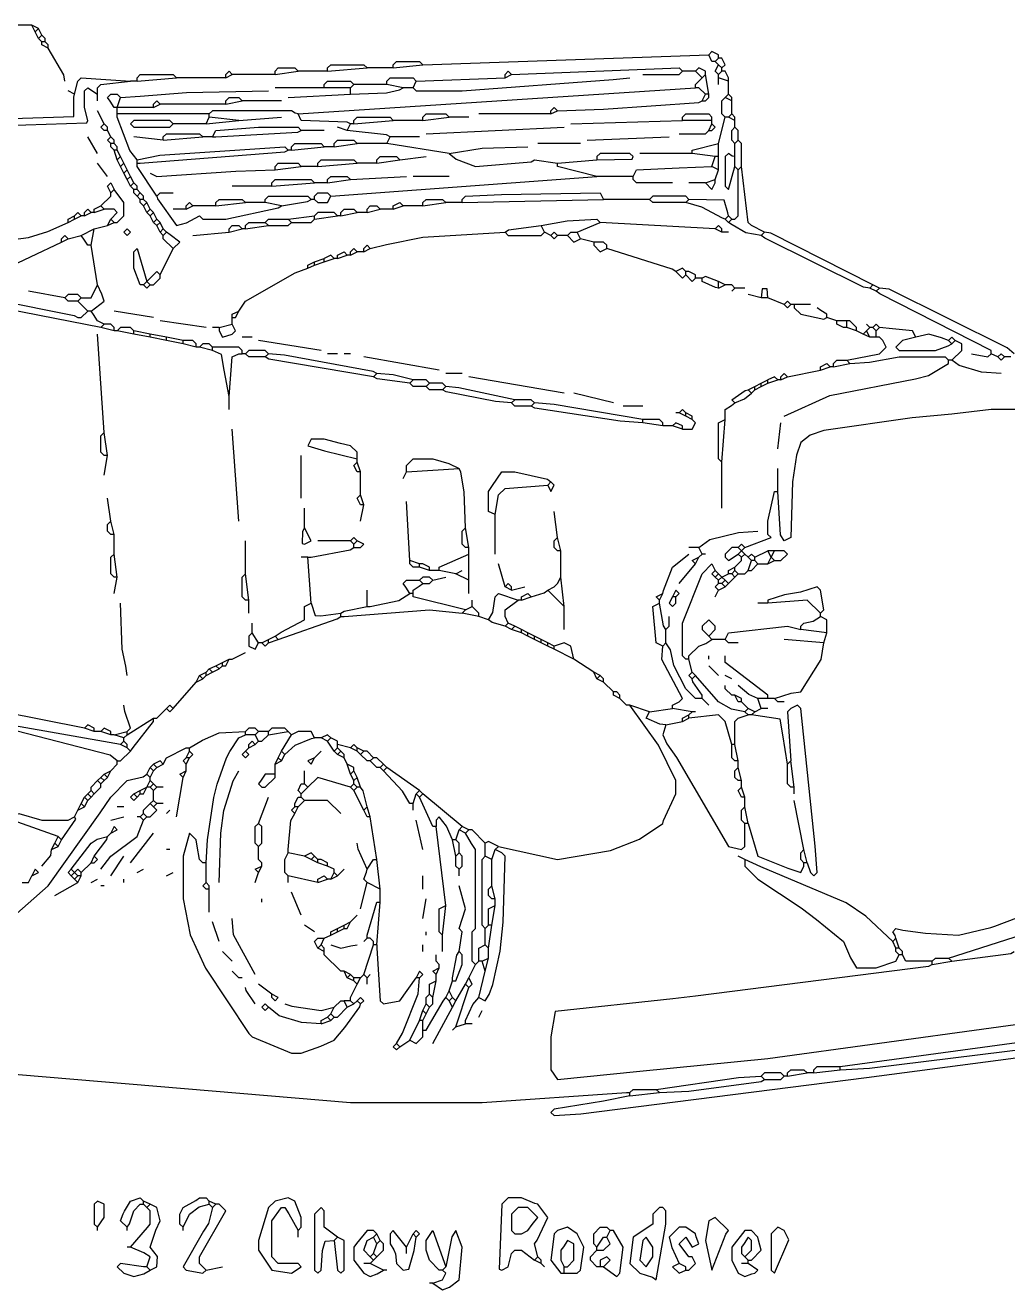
# Model space of a CAD drawing. Extents: x 2 to 756, y 61 to 447.
# Drawn here: x 277 to 576, y 61 to 446 of the extents above; entities that cross this region are included whole.
import ezdxf

# ---------------------------------------------------------------- set-up
doc = ezdxf.new("R2010")
doc.units = 0
doc.layers.get('0').update_dxf_attribs({"linetype": 'CONTINUOUS'})

msp = doc.modelspace()

# ---------------------------------------------------------------- linework, layer by layer
at = {"color": 7, "linetype": 'CONTINUOUS'}
for points in [[(279, 446), (264, 446)], [(281, 445), (279, 446)], [(280, 444), (279, 446)], [(280, 444), (281, 445)], [(281, 442), (280, 444)], [(282, 443), (281, 445)], [(281, 442), (282, 443)], [(283, 442), (282, 443)], [(282, 441), (281, 442)], [(283, 441), (282, 441)], [(282, 440), (282, 441)], [(284, 439), (282, 440)], [(283, 441), (283, 442)], [(284, 440), (283, 441)], [(284, 439), (284, 440)], [(289, 429), (288.7, 430.9), (284, 439)], [(398, 434), (485, 437)], [(488, 436), (488, 437), (486, 438), (485, 437)], [(487, 435), (486, 435), (485, 437)], [(487, 435), (488, 436)], [(489, 433), (490, 434), (489, 436), (488, 436)], [(338, 430), (338, 431), (339, 432), (340, 431)], [(353, 431), (353, 432), (354, 433), (359, 433), (360, 432)], [(353, 431), (360, 432)], [(369, 432), (360, 432)], [(369, 432), (369, 433), (370, 434), (380, 434), (381, 433)], [(369, 432), (381, 433)], [(389, 433), (381, 433)], [(389, 433), (389, 434), (390, 435), (397, 435), (398, 434)], [(389, 433), (398, 434)], [(423, 430), (423, 431), (424, 432), (425, 431)], [(425, 431), (476, 433), (477, 432)], [(465, 431), (476, 431), (477, 432)], [(481, 432), (477, 432)], [(484, 431), (484, 432), (482, 433), (481, 432)], [(483, 430), (481, 432)], [(488, 434), (487, 435)], [(488, 431), (487, 432), (488, 434)], [(489, 433), (488, 434)], [(488, 431), (489, 432)], [(489, 432), (489, 433)], [(491, 429), (491, 430), (490, 432), (489, 432)], [(292, 425), (293, 429), (294, 430), (309, 429)], [(299, 425), (299, 427), (300, 428), (309, 429)], [(311, 429), (309, 429)], [(311, 429), (311, 430), (312, 431), (322, 431), (323, 430)], [(311, 429), (323, 430)], [(338, 430), (323, 430)], [(338, 430), (340, 431)], [(353, 431), (340, 431)], [(368, 427), (368, 428), (369, 429), (376, 429), (377, 428)], [(376, 427), (377, 428)], [(387, 428), (377, 428)], [(387, 428), (387, 429), (388, 430), (395, 430), (396, 429)], [(392, 427), (387, 428)], [(395, 427), (396, 426), (410, 426), (455.964706, 429.458824), (461, 430)], [(395, 427), (396, 429)], [(396, 429), (423, 430)], [(423, 430), (425, 431)], [(481, 427), (481, 428), (483, 430)], [(483, 430), (484, 431)], [(485, 425), (484, 431)], [(488, 430), (488, 431)], [(491, 429), (488, 430)], [(488, 428), (488, 430)], [(491, 425), (491, 429)], [(234, 414), (235, 413), (256.029183, 414.533074), (270.970817, 415.466926), (295.75, 416.25), (296, 417), (295, 421), (295, 426), (296, 427), (299, 425)], [(234, 414), (235, 416), (243.017197, 416.518471), (269.982803, 417.481529), (291.75, 418.25), (291.8, 424.1), (292, 425)], [(292, 425), (290, 426)], [(299, 423), (299, 425)], [(305, 421), (304, 421), (302.8, 422.9), (302, 424), (303, 425), (305, 425), (306, 424)], [(305, 421), (306, 424)], [(306, 424), (311.94, 424.42), (326.018464, 425.519941), (351, 426)], [(338, 422), (338, 423), (339, 424), (342, 424), (343, 423)], [(368, 427), (353, 427)], [(357, 424), (376, 425)], [(360, 419), (481, 427)], [(376, 427), (368, 427)], [(376, 425), (376, 427)], [(376, 425), (386.959016, 425.45082), (390.911765, 426.352941), (392, 427)], [(395, 427), (392, 427)], [(484, 425), (482, 427), (481, 427)], [(483, 423), (484, 425)], [(483, 423), (484, 423), (485, 424), (485, 425)], [(485, 425), (484, 425)], [(490, 418), (489, 419), (489, 423), (490, 424)], [(490, 424), (491, 425)], [(492, 423), (490, 424)], [(492, 424), (491, 425)], [(492, 423), (492, 424)], [(301, 416), (299, 420)], [(316, 421), (305, 421)], [(305, 419), (305, 421)], [(316, 421), (316, 422), (317, 423), (318, 422)], [(316, 421), (318, 422)], [(338, 422), (318, 422)], [(360, 419), (359.1, 419.2), (358, 420), (334, 420), (333, 419)], [(338, 422), (343, 423)], [(355, 423), (343, 423)], [(437, 419), (437, 420), (438, 421), (439, 420)], [(437, 419), (439, 420)], [(439, 420), (452.969027, 420.464602), (481.955446, 422.445545), (483, 423)], [(492, 419), (492, 423)], [(302, 414), (301, 414), (300, 415), (301, 416)], [(302, 415), (301, 416)], [(333, 419), (305, 419)], [(311, 405), (308.8, 407.9), (305, 418), (305, 419)], [(322, 416), (321, 417), (310, 417), (309, 416), (310, 415), (321, 415), (322, 416)], [(332, 416), (322, 416)], [(332, 416), (333, 418)], [(332, 416), (342, 417)], [(333, 418), (333, 419)], [(342, 417), (333, 418)], [(342, 417), (355, 418)], [(376, 416), (374.969027, 416.535398), (361, 417), (360, 419)], [(375, 414), (376, 416)], [(377, 416), (376, 416)], [(377, 416), (377, 417), (378, 418), (388, 418), (389, 417)], [(377, 416), (389, 417)], [(398, 417), (389, 417)], [(398, 417), (398, 418), (399, 419), (405, 419), (406, 418)], [(398, 417), (406, 418)], [(412, 418), (406, 418)], [(437, 419), (415, 419)], [(443, 416), (477, 417)], [(477, 417), (477, 418), (478, 419), (485, 419), (486, 418)], [(486, 417), (477, 417)], [(485, 414), (486, 416)], [(485, 414), (486, 414), (487, 415), (486, 416)], [(486, 417), (486, 418)], [(486, 416), (486, 417)], [(488, 410), (490, 418)], [(491, 418), (490, 418)], [(491, 418), (492, 419)], [(493, 417), (491, 418)], [(493, 418), (492, 419)], [(493, 417), (493, 418)], [(493, 415), (493, 417)], [(299, 407), (296, 412)], [(302, 414), (302, 415)], [(303, 412), (302, 414)], [(303, 410), (302, 411), (303, 412)], [(304, 411), (303, 412)], [(319, 411), (310, 412)], [(319, 411), (319, 412), (320, 413), (330, 413), (331, 412)], [(319, 411), (331, 412)], [(334, 412), (331, 412)], [(334, 412), (335, 414), (348, 415), (360, 415), (361, 414)], [(334, 412), (335, 412), (359.959016, 413.45082), (361, 414)], [(368, 414), (361, 414)], [(375, 414), (372, 415)], [(388, 412), (386.932432, 412.594595), (375, 414)], [(387, 410), (388, 412)], [(397, 412), (388, 412)], [(399, 413), (441, 415)], [(448, 411), (473, 412)], [(476, 413), (484, 413), (485, 414)], [(493, 410), (492, 411), (492, 414), (493, 415)], [(494, 411), (494, 414), (493, 415)], [(304, 410), (303, 410)], [(303, 409), (303, 410)], [(304, 408), (303, 409)], [(304, 410), (304, 411)], [(305, 409), (304, 410)], [(305, 408), (305, 409)], [(311, 405), (317.94, 406.42), (356, 409), (357, 408)], [(358, 408), (358, 409), (359, 410), (367, 410), (368, 409)], [(358, 408), (368, 409)], [(371, 409), (368, 409)], [(371, 409), (371, 410), (372, 411), (377, 411), (378, 410)], [(371, 409), (378, 410)], [(387, 410), (378, 410)], [(406, 407), (387, 410)], [(406, 407), (416.030973, 408.535398), (430, 409)], [(446, 410), (433, 410)], [(480, 407), (480, 408), (488, 410)], [(488, 406), (488, 410)], [(493, 410), (494, 411)], [(493, 406), (493, 410)], [(495, 403), (495, 410), (494, 411)], [(305, 408), (304, 408)], [(305, 405), (304, 408)], [(306, 406), (305, 408)], [(305, 405), (306, 406)], [(306, 403), (305, 405)], [(307, 404), (306, 406)], [(311, 404), (312, 404), (355.959016, 407.45082), (357, 408)], [(311, 404), (311, 405)], [(358, 408), (357, 408)], [(366, 403), (366, 404), (367, 405), (377, 405), (378, 404)], [(384, 404), (384, 405), (385, 406), (390, 406), (391, 405)], [(384, 404), (391, 405)], [(391, 405), (399, 406)], [(406, 407), (408.153846, 405.230769), (414, 403), (430.955446, 404.445545), (432, 405), (439, 404)], [(439, 404), (451, 405)], [(451, 405), (461.75, 405.25), (462, 406), (461, 407), (452, 407), (451, 406), (451, 405)], [(480, 407), (464, 407)], [(487, 406), (480, 407)], [(486, 403), (487, 406)], [(488, 406), (487, 406)], [(488, 402), (488, 406)], [(493, 406), (492.1, 406.2), (491, 407), (490, 406), (490, 397), (491, 396), (493, 403)], [(493, 403), (493, 406)], [(302, 400), (299, 404)], [(306, 403), (307, 404)], [(307, 401), (306, 403)], [(308, 402), (307, 404)], [(307, 401), (308, 402)], [(308, 399), (307, 401)], [(309, 400), (308, 402)], [(311, 403), (311, 404)], [(317, 394), (311, 403)], [(315, 401), (317, 400), (341.037931, 401.544828), (353, 402)], [(353, 402), (353, 403), (354, 404), (360, 404), (361, 403)], [(353, 402), (361, 403)], [(366, 403), (361, 403)], [(366, 403), (378, 404)], [(384, 404), (378, 404)], [(451, 400), (439, 403), (439, 404)], [(462, 400), (463, 402), (476.044554, 402.554455), (486, 403)], [(488, 402), (486, 403)], [(487, 399), (488, 402)], [(492, 387), (493, 387), (494, 388), (494, 402)], [(494, 402), (493, 403)], [(494, 402), (495, 403)], [(502, 383), (498, 385), (497, 386), (495, 403)], [(303, 395), (302, 397), (303, 398), (304, 396)], [(308, 399), (309, 400)], [(309, 397), (308, 399)], [(310, 398), (309, 400)], [(309, 397), (310, 398)], [(310, 396), (309, 397)], [(311, 397), (310, 398)], [(311, 396), (311, 397)], [(352, 397), (340, 397)], [(352, 397), (352, 398), (353, 399), (364, 399), (365, 398)], [(352, 397), (365, 398)], [(369, 398), (365, 398)], [(369, 398), (369, 399), (370, 400), (375, 400), (376, 399)], [(369, 398), (376, 399)], [(370, 394), (451, 400)], [(376, 399), (393, 400)], [(406, 400), (395, 400)], [(462, 400), (451, 400)], [(474, 398), (463, 398), (462, 399), (462, 400)], [(484, 398), (479, 398)], [(484, 398), (487, 399)], [(484, 398), (486, 396), (487, 398), (487, 399)], [(300, 391), (303, 394), (303, 395)], [(303, 395), (304, 396)], [(304, 386), (305, 386), (307, 388), (307, 392), (304, 396)], [(311, 396), (310, 396)], [(310, 395), (310, 396)], [(311, 394), (310, 395)], [(312, 395), (311, 396)], [(311, 394), (312, 395)], [(312, 393), (311, 394)], [(313, 394), (312, 395)], [(313, 393), (312, 393)], [(312, 392), (312, 393)], [(313, 393), (313, 394)], [(314, 392), (313, 393)], [(317, 394), (318, 395), (322, 395)], [(317, 394), (317.230769, 393.153846), (323, 385), (326.1, 385.8), (330, 388), (331, 387), (338, 387), (353.923077, 390.384615), (355, 391)], [(335, 391), (335, 392), (336, 393), (343, 393), (344, 392)], [(350, 392), (350, 393), (351, 394), (363, 394), (364, 393)], [(355, 391), (362.9, 392.3), (364, 393)], [(365, 393), (364, 393)], [(365, 393), (365, 394), (366, 395), (369, 395), (370, 394)], [(365, 393), (366, 392), (369, 392), (370, 394)], [(398, 391), (398, 392), (399, 393), (404, 393), (405, 392)], [(410, 392), (410, 393), (411, 394), (421.962069, 394.455172), (452, 395), (453, 393)], [(410, 392), (453, 393)], [(467, 393), (453, 393)], [(479, 393), (478, 394), (468, 394), (467, 393)], [(478, 392), (468, 392), (467, 393)], [(478, 392), (479, 393)], [(491, 388), (490.8, 388.9), (489.75, 392.75), (479, 393)], [(294, 388), (293, 389), (292, 388)], [(295, 388), (295, 389), (296, 390), (297, 389)], [(295, 388), (297, 389)], [(298, 389), (297, 389)], [(298, 389), (298, 390), (300, 391)], [(298, 389), (301, 390)], [(301, 390), (300, 391)], [(303, 387), (305, 389), (304, 390), (301, 390)], [(313, 391), (312, 392)], [(313, 391), (314, 392)], [(314, 389), (313, 391)], [(315, 390), (314, 392)], [(314, 389), (315, 390)], [(315, 388), (314, 389)], [(316, 389), (315, 390)], [(315, 388), (316, 389)], [(317, 387), (316, 389)], [(326, 390), (322, 390)], [(326, 390), (326, 391), (327, 392), (328, 391)], [(326, 390), (328, 391)], [(335, 391), (328, 391)], [(335, 391), (344, 392)], [(350, 392), (344, 392)], [(355, 391), (350, 392)], [(372, 388), (371, 389), (366, 389), (365, 388)], [(373, 388), (373, 389), (374, 390), (377, 390), (378, 389)], [(373, 388), (378, 389)], [(381, 389), (378, 389)], [(381, 389), (381, 390), (382, 391), (384, 391), (385, 390)], [(381, 389), (385, 390)], [(389, 390), (385, 390)], [(389, 390), (389, 391), (391, 392), (392, 391)], [(389, 390), (392, 391)], [(398, 391), (392, 391)], [(398, 391), (405, 392)], [(410, 392), (405, 392)], [(490, 387), (489.153846, 387.230769), (482.923077, 390.615385), (478, 392)], [(267, 380), (277.946154, 381.430769), (283.9, 383.2), (290, 386)], [(290, 386), (290, 387), (292, 388)], [(290, 386), (292, 387)], [(292, 387), (292, 388)], [(292, 387), (294, 388)], [(295, 388), (294, 388)], [(298, 384), (302, 385)], [(302, 385), (303, 387)], [(302, 385), (304, 386)], [(304, 386), (303, 387)], [(316, 386), (315, 388)], [(316, 386), (317, 387)], [(317, 385), (316, 386)], [(318, 386), (317, 387)], [(317, 385), (318, 386)], [(318, 383), (317, 385)], [(319, 384), (318, 386)], [(339, 383), (339, 384), (340, 385), (342, 385), (343, 384)], [(344, 384), (344, 385), (345, 386), (350, 386)], [(344, 384), (351, 385)], [(350, 386), (351, 387), (357, 387)], [(351, 385), (350, 386)], [(351, 385), (357, 385), (358, 386)], [(357, 387), (365, 388)], [(358, 386), (357, 387)], [(358, 386), (364, 386), (365, 387)], [(365, 387), (365, 388)], [(365, 387), (372, 388)], [(373, 388), (372, 388)], [(423, 383), (424.1, 383.7), (434, 385)], [(434, 385), (441.946154, 386.430769), (451, 387), (452, 386)], [(435, 383), (434, 385)], [(445, 383), (452, 386)], [(487, 384), (452, 386)], [(489, 383), (489, 384), (488, 385), (487, 384)], [(490, 387), (491, 388)], [(491, 386), (490, 387)], [(492, 387), (491, 388)], [(491, 386), (492, 387)], [(501, 382), (496.308219, 382.821918), (492.1, 385.2), (491, 386)], [(288, 380), (288, 381), (289, 382), (290, 381)], [(290, 381), (294, 382)], [(294, 382), (298, 384)], [(297, 379), (296, 379), (294.8, 380.9), (294, 382)], [(297, 379), (298, 384)], [(308, 382), (309, 383), (308, 384), (307, 383), (308, 382)], [(318, 383), (319, 384)], [(319, 382), (318, 383)], [(320, 383), (319, 384)], [(319, 382), (320, 383)], [(322, 378), (319, 381), (319, 382)], [(322, 378), (324, 380), (321.1, 382.2), (320, 383)], [(328, 382), (339, 383)], [(339, 383), (343, 384)], [(344, 384), (343, 384)], [(382, 378), (386.9, 379.3), (398.029183, 381.533074), (423, 383)], [(423, 383), (424, 382), (434, 382), (435, 383)], [(437, 382), (435, 383)], [(439, 382), (438, 383), (437, 382)], [(437, 382), (438, 381), (439, 382)], [(442, 382), (439, 382)], [(442, 382), (443, 383), (445, 383)], [(442, 382), (444, 380), (446, 381)], [(446, 381), (445, 383)], [(489, 383), (487, 384)], [(491, 383), (489, 383)], [(501, 382), (502, 383)], [(534, 366), (532.1, 366.3), (502.1, 381.2), (501, 382)], [(535, 367), (503.9, 382.7), (502, 383)], [(269, 371), (288, 380)], [(288, 380), (290, 381)], [(299, 367), (297, 379)], [(313, 367), (312, 367), (310, 372), (310, 377), (311, 378), (314, 368)], [(318, 370), (322, 378)], [(376, 376), (376, 377), (377, 378), (378, 377)], [(380, 377), (380, 378), (381, 379), (382, 378)], [(380, 377), (382, 378)], [(450, 380), (446, 381)], [(454, 378), (454, 379), (453, 380), (450, 380)], [(450, 380), (450, 379), (452, 377), (454, 378)], [(475, 371), (473.9, 371.7), (454, 378)], [(363, 372), (363, 373), (365, 374)], [(365, 374), (368, 375)], [(365, 373), (365, 374)], [(365, 373), (368, 374)], [(371, 375), (370, 376), (368, 375)], [(368, 374), (368, 375)], [(368, 374), (371, 375)], [(372, 375), (371, 375)], [(372, 375), (372, 376), (374, 377), (375, 376)], [(372, 375), (375, 376)], [(376, 376), (375, 376)], [(376, 376), (378, 377)], [(380, 377), (378, 377)], [(314, 368), (317, 371), (318, 370)], [(315, 367), (316, 367), (318, 369), (318, 370)], [(342, 359), (344, 362), (359.088235, 370.647059), (363, 372)], [(363, 372), (365, 373)], [(478, 371), (477, 372), (475, 371)], [(475, 371), (477, 369), (478, 370)], [(478, 370), (478, 371)], [(481, 369), (481, 370), (479, 371), (478, 371)], [(478, 370), (480, 368), (481, 369)], [(294, 363), (297, 363), (299, 367)], [(297, 359), (301, 362), (300.3, 364.1), (299, 367)], [(313, 367), (314, 368)], [(313, 367), (314, 366), (315, 367)], [(315, 367), (314, 368)], [(483, 369), (481, 369)], [(488, 368), (484, 369.5), (483, 369)], [(488, 366), (487.1, 366.2), (483, 368), (483, 369)], [(490, 367), (488, 368)], [(488, 366), (488, 368)], [(488, 366), (490, 367)], [(493, 366), (492, 367), (490, 367)], [(492, 365), (493, 366)], [(496, 366), (493, 366)], [(503, 363), (502.75, 365.75), (501.25, 365.75), (501, 363)], [(534, 366), (535, 367)], [(536, 365), (534, 366)], [(537, 366), (535, 367)], [(536, 365), (537, 366)], [(578, 346), (575.846154, 347.769231), (539.911765, 365.647059), (537, 366)], [(300, 354), (262.076923, 361.384615), (261, 362)], [(262, 363), (268.067568, 362.405405), (291.911765, 357.647059), (293, 357), (294, 357), (296, 359)], [(289, 363), (278, 365)], [(294, 363), (293, 364), (290, 364), (289, 363)], [(293, 362), (290, 362), (289, 363)], [(293, 362), (294, 363)], [(296, 359), (293, 362)], [(501, 363), (497, 364)], [(503, 363), (501, 363)], [(508, 361), (503, 363)], [(510, 361), (509, 362), (508, 361)], [(571, 346), (571, 347), (537.1, 364.2), (536, 365)], [(297, 359), (296, 359)], [(301, 355), (299, 356), (297.8, 357.9), (297, 359)], [(316, 357), (304, 359)], [(340, 357), (340, 358), (342, 359)], [(340, 357), (341, 357), (342, 359)], [(508, 361), (509, 360), (510, 361)], [(511, 361), (510, 361)], [(516, 361), (511, 361)], [(511, 361), (511, 360), (513, 358), (520, 356.5), (521, 357)], [(521, 357), (521, 358), (519.1, 359.2), (518, 360)], [(300, 354), (301, 355)], [(304, 353), (304, 354), (303, 355), (301, 355)], [(332, 354), (318, 356)], [(336, 354), (340, 355)], [(336, 354), (336, 353), (337, 351), (340, 352), (341, 353), (340, 355)], [(340, 355), (340, 357)], [(524, 356), (521, 357)], [(527, 356), (524, 356)], [(527, 354), (526, 354), (524, 355), (524, 356)], [(527, 354), (527, 356)], [(530, 354), (528, 356), (527, 356)], [(534, 354), (533, 355)], [(537, 354), (536, 355), (535, 354)], [(301, 322), (299, 352)], [(304, 353), (300, 354)], [(305, 353), (304, 353)], [(310, 353), (309, 354), (306, 354), (305, 353)], [(310, 352), (305, 353)], [(310, 352), (310, 353)], [(315, 352), (310, 353)], [(315, 351), (310, 352)], [(315, 351), (315, 352)], [(320, 351), (315, 352)], [(320, 350), (315, 351)], [(320, 350), (320, 351)], [(325, 350), (320, 351)], [(336, 354), (334, 354)], [(346, 351), (343, 351)], [(530, 353), (527, 354)], [(527, 344), (537, 346), (539, 348), (538, 350), (537, 351), (536, 351)], [(530, 353), (530, 354)], [(532, 352), (530, 353)], [(532, 352), (533, 353)], [(534, 351), (532, 352)], [(533, 353), (534, 354)], [(534, 351), (533, 353)], [(535, 354), (534, 354)], [(536, 351), (534, 351)], [(536, 353), (535, 354)], [(536, 353), (537, 354)], [(536, 351), (536, 353)], [(548, 351), (547, 353), (540.923077, 353.615385), (537, 354)], [(548, 351), (544, 350), (542, 348), (543, 347), (554, 347), (557.911765, 348.352941), (559, 349)], [(558, 350), (555.9, 350.8), (552, 352), (548, 351)], [(560, 350), (559, 351), (558, 350)], [(325, 349), (320, 350)], [(325, 349), (325, 350)], [(329, 348), (329, 349), (328, 350), (325, 350)], [(329, 348), (325, 349)], [(330, 348), (329, 348)], [(334, 348), (333, 349), (331, 349), (330, 348)], [(334, 347), (330, 348)], [(334, 347), (334, 348)], [(343, 346), (343, 347), (342, 348), (334, 348)], [(339, 333), (337.569231, 340.946154), (336.75, 345.75), (334, 347)], [(351, 346), (350, 347), (345, 347), (344, 346)], [(367, 347), (348, 350)], [(559, 349), (558, 350)], [(559, 349), (560, 350)], [(559, 344), (562, 347), (562, 349), (560, 350)], [(339, 333), (340, 345), (342, 346), (343, 346)], [(344, 346), (343, 346)], [(350, 345), (345, 345), (344, 346)], [(350, 345), (351, 346)], [(383, 339), (351.076923, 344.384615), (350, 345)], [(384, 340), (382.923077, 340.615385), (355.932432, 345.594595), (351, 346)], [(372, 346), (369, 346)], [(376, 346), (374, 346)], [(403, 341), (380, 345)], [(508, 327), (521.9, 333.3), (547.923077, 338.384615), (551.911765, 339.352941), (558, 343), (558, 344)], [(519, 341), (519, 342), (521, 343), (522, 342)], [(523, 342), (523, 343), (524, 344), (527, 344)], [(523, 342), (528, 343)], [(528, 343), (527, 344)], [(528, 343), (533.94, 343.42), (543, 345), (557, 345), (558, 344)], [(559, 344), (558, 344)], [(574, 340), (568.06, 340.42), (561.2, 342.4), (559, 344)], [(565, 346), (570, 345), (571, 346)], [(573, 345), (571, 346)], [(575, 345), (574, 346), (573, 345)], [(573, 345), (574, 344), (575, 345)], [(577, 345), (575, 345)], [(383, 339), (384, 340)], [(394, 337), (384.076923, 338.384615), (383, 339)], [(395, 338), (388.932432, 339.594595), (384, 340)], [(410, 340), (405, 340)], [(441, 334), (412, 339)], [(506, 338), (505, 339), (503, 338)], [(507, 338), (507, 339), (508, 340), (509, 339)], [(507, 338), (509, 339)], [(509, 339), (519, 341)], [(519, 341), (522, 342)], [(523, 342), (522, 342)], [(394, 337), (395, 338)], [(399, 336), (395, 336), (394, 337)], [(400, 337), (399, 338), (395, 338)], [(399, 336), (400, 337)], [(404, 335), (400, 335), (399, 336)], [(405, 336), (404, 337), (400, 337)], [(404, 335), (405, 336)], [(425, 331), (420.067568, 331.405405), (405.088235, 334.352941), (404, 335)], [(426, 332), (408.923077, 335.615385), (405, 336)], [(493, 331), (492, 332), (496.1, 334.8), (497, 335)], [(497, 335), (499, 336)], [(498, 334), (497, 335)], [(498, 334), (499, 335)], [(499, 336), (501, 337)], [(499, 335), (499, 336)], [(499, 335), (501, 336)], [(501, 337), (503, 338)], [(501, 336), (501, 337)], [(501, 336), (503, 337)], [(503, 337), (503, 338)], [(503, 337), (506, 338)], [(507, 338), (506, 338)], [(339, 329), (339, 333)], [(425, 331), (426, 332)], [(432, 331), (431, 332), (426, 332)], [(456, 331), (444, 334)], [(493, 331), (495.846154, 332.230769), (498, 334)], [(431, 330), (426, 330), (425, 331)], [(431, 330), (432, 331)], [(465, 325), (458.06, 325.42), (432.067568, 329.405405), (431, 330)], [(465, 326), (437.94, 330.58), (432, 331)], [(465, 330), (459, 330)], [(476, 328), (475, 328)], [(478, 328), (477, 329), (476, 328)], [(478, 327), (476, 328)], [(478, 327), (478, 328)], [(480, 327), (478, 328)], [(490, 326), (490, 329), (491.9, 330.2), (493, 331)], [(596, 250), (596.3, 251.9), (597, 280), (596.488108, 281.011351), (596, 323), (591, 328), (584, 329), (571, 329), (559.037931, 327.544828), (546.946154, 326.430769), (520.088235, 322.647059), (515.9, 321.2), (513, 319), (511.7, 315.1), (510.470769, 306.973846), (510, 290), (508, 289), (506.8, 290.9), (506, 304)], [(465, 325), (465, 326)], [(471, 324), (471, 325), (470, 326), (465, 326)], [(471, 324), (465, 325)], [(474, 324), (471, 324)], [(477, 323), (477, 324), (475, 325), (474, 324)], [(477, 323), (474, 324)], [(477, 323), (480, 323), (481, 325), (480, 326)], [(480, 326), (478, 327)], [(480, 326), (480, 327)], [(489, 313), (488, 314), (488, 325), (490, 326)], [(489, 313), (490, 326)], [(506, 317), (507, 325)], [(302, 315), (301, 315), (300, 316), (300, 321), (301, 322)], [(302, 315), (301, 322)], [(342, 295), (340, 323)], [(378, 314), (378, 315), (378, 316), (376, 318), (372.923077, 318.615385), (368, 320), (364, 320), (363, 318), (368.053846, 316.430769), (378, 314)], [(301, 309), (302, 315)], [(361, 302), (361, 315)], [(379, 310), (378, 310), (377, 312), (378, 313)], [(378, 313), (378, 314)], [(379, 310), (378, 313)], [(393, 310), (393, 311), (393, 312), (395, 314), (401, 314), (405.923077, 312.615385), (409, 311)], [(489, 299), (489, 313)], [(379, 303), (379, 310)], [(392, 308), (393, 310)], [(393, 310), (409, 311)], [(411, 293), (410.544828, 303.962069), (409.594595, 309.932432), (409, 311)], [(420, 297), (418, 298), (418, 304), (419.230769, 305.846154), (422, 310), (426, 310), (435.9, 307.8), (437, 307)], [(506, 304), (506, 311)], [(420, 297), (421, 303), (423, 305), (436, 306)], [(436, 306), (437, 307)], [(436, 306), (437, 304), (438, 306), (437, 307)], [(303, 295), (302, 302)], [(380, 300), (379, 300), (378, 302), (379, 303)], [(380, 300), (379, 303)], [(394, 283), (393, 301)], [(496, 287), (504, 290), (503, 291), (503, 295), (505, 304), (506, 304)], [(362, 293), (362, 299)], [(379, 295), (380, 300)], [(420, 285), (420, 297)], [(439, 290), (438, 298)], [(304, 291), (303, 291), (302, 292), (302, 294), (303, 295)], [(304, 291), (303, 295)], [(362, 293), (361.352941, 291.911765), (361.25, 288.25), (362, 288), (364, 289), (362, 293)], [(412, 287), (411, 287), (410, 288), (410, 292), (411, 293)], [(412, 287), (411, 293)], [(304, 285), (304, 291)], [(344, 279), (344, 289)], [(376, 289), (366, 289)], [(378, 289), (377, 290), (376, 289)], [(377, 288), (376, 289)], [(377, 288), (378, 289)], [(377, 287), (379, 287), (380, 288), (378, 289)], [(440, 286), (439, 286), (438, 287), (438, 289), (439, 290)], [(440, 286), (439, 290)], [(482, 287), (485.3, 289.4), (494.06, 291.58), (500, 292)], [(305, 278), (304, 278), (303, 279), (303, 284), (304, 285)], [(305, 278), (304, 285)], [(363, 284), (364, 284), (375.9, 286.3), (377, 287)], [(377, 287), (377, 288)], [(403, 280), (403, 281), (412, 285)], [(412, 285), (412, 287)], [(412, 277), (412, 285)], [(440, 278), (440, 286)], [(471, 273), (471.2, 273.9), (474, 281), (479, 285)], [(482, 287), (479, 287)], [(483, 285), (482, 287)], [(482, 284), (483, 285)], [(484, 285), (483, 285)], [(494, 287), (492, 287), (490, 285), (490, 284), (491, 283), (494, 285)], [(496, 287), (495, 288), (494, 287)], [(495, 286), (494, 287)], [(494, 285), (495, 286)], [(495, 284), (494, 285)], [(495, 286), (496, 287)], [(496, 285), (495, 286)], [(495, 284), (496, 285)], [(497, 284), (496, 285)], [(499, 284), (498, 285), (497, 284)], [(499, 284), (503, 286)], [(505, 286), (503, 286)], [(504, 284), (503, 286)], [(504, 284), (505, 286)], [(505, 283), (507, 283), (509, 285), (508, 286), (505, 286)], [(363, 284), (361, 284)], [(364, 270), (363, 284)], [(397, 282), (394, 283)], [(397, 281), (395, 281), (394, 282), (394, 283)], [(397, 281), (397, 282)], [(400, 280), (400, 281), (398, 282), (397, 282)], [(423, 275), (421, 282)], [(476, 276), (481, 282)], [(479, 253), (478, 253), (477, 254), (477, 264), (483, 279), (486, 282), (487, 280)], [(481, 282), (480, 283), (482, 284)], [(481, 282), (482, 284)], [(493, 281), (495, 283), (495, 284)], [(498, 283), (497, 284)], [(497, 280), (498, 283)], [(497, 280), (498, 280), (500, 282)], [(499, 283), (498, 283)], [(499, 283), (499, 284)], [(500, 282), (499, 283)], [(500, 282), (503, 282)], [(503, 282), (504, 284)], [(503, 282), (505, 283)], [(505, 283), (504, 284)], [(304, 273), (305, 278)], [(345, 271), (344, 271), (343, 272), (343, 278), (344, 279)], [(345, 271), (344, 279)], [(400, 280), (397, 281)], [(401, 277), (400, 278), (398, 278), (397, 277)], [(403, 280), (400, 280)], [(401, 277), (405, 278)], [(408, 279), (403, 280)], [(408, 279), (410, 280)], [(412, 277), (408, 279)], [(436, 274), (438, 275), (439, 276), (440, 278)], [(441, 269), (440, 278)], [(487, 278), (486, 279), (487, 280)], [(488, 279), (487, 280)], [(487, 278), (488, 279)], [(488, 277), (487, 278)], [(489, 278), (488, 279)], [(488, 277), (489, 278)], [(489, 278), (491, 279)], [(490, 277), (489, 278)], [(491, 279), (491, 280), (493, 281)], [(492, 279), (491, 279)], [(491, 276), (493, 278)], [(492, 279), (493, 280)], [(493, 278), (492, 279)], [(493, 280), (493, 281)], [(494, 279), (493, 280)], [(493, 278), (494, 279)], [(494, 279), (496, 279), (497, 280)], [(381, 269), (381, 274)], [(394, 273), (392.8, 274.9), (392, 276), (393, 277), (397, 277)], [(395, 273), (395, 274), (396.9, 275.2), (398, 276)], [(398, 276), (397, 277)], [(398, 276), (400, 276), (401, 277)], [(412, 273), (412, 277)], [(425, 274), (425, 275), (424, 276), (423, 275)], [(425, 274), (423, 275)], [(425, 274), (429, 275)], [(431, 272), (434.9, 273.2), (436, 274)], [(441, 269), (436, 274)], [(475, 272), (476, 273), (475, 274), (474, 272)], [(488, 274), (487, 275), (488, 276)], [(487, 272), (488, 274)], [(488, 276), (488, 277)], [(489, 276), (488, 276)], [(488, 274), (490, 275)], [(489, 276), (490, 277)], [(490, 275), (489, 276)], [(491, 276), (490, 277)], [(490, 275), (491, 276)], [(519, 267), (520, 268), (519, 274), (518, 275), (512.932432, 273.405405), (508.067568, 272.594595), (503, 271), (503, 270)], [(308, 248), (307.647059, 250.911765), (306.464602, 256.030973), (306, 270)], [(345, 267), (345, 271)], [(353, 260), (354.9, 261.2), (362, 265), (362, 269), (364, 270)], [(364, 270), (365.25, 266.25), (366.9, 266.2), (373, 267)], [(381, 269), (382, 269), (390.7, 270.9), (394, 273)], [(395, 273), (394, 273)], [(411, 268), (395, 272), (395, 273)], [(413, 269), (413, 271)], [(418, 265), (419.339623, 267.188679), (420, 272), (421, 273), (427, 271)], [(424, 264), (423, 266), (423, 268), (427, 271)], [(428, 271), (427, 271)], [(428, 271), (428, 272), (430, 273), (431, 272)], [(428, 271), (431, 272)], [(471, 257), (469, 258), (468, 269), (470, 270)], [(470, 271), (469, 272), (471, 273)], [(470, 271), (471, 273)], [(470, 270), (470, 271)], [(472, 262), (471.2, 263.1), (470, 270)], [(474, 272), (473, 270), (474, 269), (475, 270), (475, 272)], [(475, 272), (474, 272)], [(503, 270), (500, 270)], [(519, 267), (515, 271), (503, 270)], [(354, 259), (371.9, 265.3), (373, 266)], [(373, 267), (374.088235, 267.647059), (381, 269)], [(373, 266), (374, 266), (400, 268), (410, 267)], [(373, 266), (373, 267)], [(410, 267), (411, 268)], [(415, 266), (410, 267)], [(411, 268), (413, 269)], [(415, 266), (415, 267), (413, 269)], [(418, 265), (415, 266)], [(441, 262), (441, 269)], [(472, 262), (473, 263), (473, 266)], [(513, 262), (513, 263), (514, 264), (516.793103, 264.517241), (519, 266)], [(519, 266), (519, 267)], [(521, 261), (521, 262), (521, 265), (519, 266)], [(346, 261), (346, 264)], [(423, 263), (419.1, 264.2), (418, 265)], [(423, 263), (424, 264)], [(425, 262), (423, 263)], [(426, 263), (424, 264)], [(425, 262), (426, 263)], [(428, 261), (425, 262)], [(428, 262), (426, 263)], [(428, 261), (428, 262)], [(430, 261), (428, 262)], [(472, 258), (472, 262)], [(485, 260), (487, 262), (487, 263), (485, 265), (483, 263), (483, 262), (485, 260)], [(490, 259), (491, 261), (509, 263), (513, 262)], [(521, 261), (513, 262)], [(346, 261), (345, 260), (345, 257), (347, 256), (348, 258)], [(348, 258), (346, 261)], [(349, 258), (348, 258)], [(349, 258), (351, 259)], [(349, 258), (350, 257), (351, 258)], [(351, 259), (353, 260)], [(351, 258), (351, 259)], [(351, 258), (354, 259)], [(354, 259), (353, 260)], [(430, 260), (428, 261)], [(430, 260), (430, 261)], [(432, 260), (430, 261)], [(432, 259), (430, 260)], [(432, 259), (432, 260)], [(434, 259), (432, 260)], [(434, 258), (432, 259)], [(434, 258), (434, 259)], [(436, 258), (434, 259)], [(436, 257), (434, 258)], [(436, 257), (436, 258)], [(438, 257), (436, 258)], [(444, 253), (443, 257), (441, 258), (438, 257)], [(471, 257), (472, 258)], [(483, 241), (482, 241), (481, 241), (478, 244), (474.405405, 251.067568), (473.339623, 255.811321), (472, 258)], [(479, 253), (479, 254), (482, 257), (484.1, 257.8), (486, 259)], [(486, 259), (485, 260)], [(490, 259), (486, 259)], [(494, 258), (491, 258), (490, 259)], [(505, 241), (510.088235, 242.647059), (513, 243), (519.2, 252.9), (520, 258)], [(520, 258), (508, 259)], [(520, 258), (521, 261)], [(339, 253), (340, 253), (344, 255)], [(438, 256), (436, 257)], [(438, 256), (438, 257)], [(444, 253), (438, 256)], [(474, 238), (474, 239), (476, 240), (477, 241), (470.7, 252.9), (471, 257)], [(333, 250), (335, 251)], [(335, 251), (337, 252)], [(336, 250), (335, 251)], [(336, 250), (337, 251)], [(337, 252), (339, 253)], [(337, 251), (338, 251), (339, 253)], [(337, 251), (337, 252)], [(450, 249), (444, 253)], [(480, 249), (479, 253)], [(485, 253), (485, 254)], [(488, 248), (485, 251)], [(503, 241), (503, 242), (490, 252), (490, 254)], [(329, 246), (330, 248)], [(329, 246), (331, 247)], [(330, 248), (332, 249)], [(331, 247), (330, 248)], [(331, 247), (332, 248)], [(332, 249), (333, 250)], [(332, 248), (332, 249)], [(332, 248), (334, 249)], [(334, 249), (333, 250)], [(334, 249), (336, 250)], [(452, 248), (450, 249)], [(451, 247), (450, 249)], [(451, 247), (452, 248)], [(453, 246), (451, 247)], [(453, 247), (452, 248)], [(453, 246), (453, 247)], [(480, 247), (479, 248), (480, 249)], [(481, 248), (480, 249)], [(480, 247), (481, 248)], [(483, 242), (480.2, 246.1), (480, 247)], [(496, 237), (491.9, 237.8), (488, 240), (481, 248)], [(492, 247), (490, 248)], [(322, 238), (329, 246)], [(456, 243), (453, 246)], [(456, 242), (456, 243)], [(458, 241), (458, 242), (457, 243), (456, 243)], [(493, 242), (492, 242), (490, 244), (490, 245)], [(500, 241), (497.18, 242.24), (494, 245)], [(308, 231), (309, 232), (307.3, 237.1), (307, 239)], [(322, 238), (321, 239), (320, 238)], [(421, 196), (439, 192), (455.1, 194.7), (463.9, 198.2), (471, 203), (471.230769, 203.846154), (475, 212), (475, 216), (469.76, 226.82), (461, 239)], [(458, 241), (456, 242)], [(461, 239), (460, 239), (458, 241)], [(467, 237), (461, 239)], [(483, 241), (483, 242)], [(485, 239), (483, 241)], [(495, 241), (493, 242)], [(495, 240), (494, 240), (493, 242)], [(495, 240), (495, 241)], [(497, 238), (495, 240)], [(503, 241), (500, 241)], [(501, 238), (500, 241)], [(505, 241), (503, 241)], [(508, 240), (506, 240), (505, 241)], [(515, 191), (516, 188), (517, 187), (518, 188), (517.42, 196.06), (513, 238), (512, 239), (510, 238), (509, 237), (510, 222)], [(295, 232), (270, 237)], [(308, 230), (316, 235)], [(309, 225), (309.8, 226.1), (316, 234), (316, 235)], [(316, 235), (317, 235), (320, 238)], [(320, 238), (321, 237), (322, 238)], [(472, 233), (470.1, 233.2), (466, 235), (467, 237)], [(467, 237), (474, 238)], [(480, 237), (474, 238)], [(477, 234), (477, 235), (479, 236)], [(477, 234), (479, 235)], [(479, 236), (480, 237)], [(479, 235), (479, 236)], [(492, 227), (490, 234), (488, 236), (479, 235)], [(481, 237), (480, 237)], [(493, 227), (493, 234), (494, 235), (497, 236)], [(496, 237), (497, 238)], [(497, 236), (496, 237)], [(499, 237), (497, 238)], [(498, 236), (497, 236)], [(498, 236), (499, 237)], [(509, 221), (507.560976, 229.95122), (506.75, 234.75), (498, 236)], [(499, 237), (501, 238)], [(503, 238), (501, 238)], [(305, 222), (302.846154, 223.769231), (271, 232)], [(306, 227), (272, 233)], [(298, 231), (298, 232), (296, 233), (295, 232)], [(298, 231), (295, 232)], [(300, 231), (298, 231)], [(303, 230), (303, 231), (301, 232), (300, 231)], [(303, 230), (300, 231)], [(304, 230), (308, 231)], [(308, 230), (308, 231)], [(327, 226), (330.9, 228.3), (336.053846, 230.569231), (344, 231)], [(348, 231), (347, 232), (345, 232), (344, 231)], [(344, 230), (344, 231)], [(347, 230), (348, 231)], [(351, 231), (348, 231)], [(357, 231), (356, 232), (352, 232), (351, 231)], [(351, 230), (351, 231)], [(351, 230), (357, 231)], [(358, 230), (357, 231)], [(365, 229), (364, 231), (360, 231), (358, 230)], [(472, 233), (471, 230), (472.24, 227.18), (475.2, 223.1), (491, 196), (495, 195), (496, 196), (496, 203)], [(472, 233), (477, 234)], [(304, 230), (303, 230)], [(307, 229), (304, 230)], [(306, 227), (307, 228)], [(307, 229), (308, 230)], [(307, 228), (307, 229)], [(308, 227), (307, 228)], [(332, 191), (332.42, 197.94), (334.352941, 210.911765), (335.352941, 214.911765), (338.2, 222.9), (339.230769, 224.846154), (342, 229), (344, 230)], [(347, 230), (344, 230)], [(345, 226), (345, 227), (346, 228), (347, 227)], [(348, 228), (347, 230)], [(347, 227), (348, 228)], [(348, 228), (349, 228), (351, 230)], [(355, 225), (358, 230)], [(356, 224), (359.18, 226.76), (364.1, 228.8), (365, 229)], [(367, 229), (365, 229)], [(370, 229), (369, 230), (367, 229)], [(369, 228), (367, 229)], [(369, 228), (370, 229)], [(371, 225), (369, 228)], [(372, 227), (372, 228), (370, 229)], [(305, 222), (306, 222), (309, 225)], [(308, 226), (306, 227)], [(308, 226), (308, 227)], [(309, 225), (308, 226)], [(319, 221), (320, 223), (326, 226), (327, 226)], [(326, 223), (327, 225)], [(327, 225), (327, 226)], [(327, 223), (328, 224), (327, 225)], [(344, 225), (343, 224), (344, 223), (345, 224), (344, 225)], [(344, 225), (345, 226)], [(345, 226), (347, 227)], [(354, 223), (355, 225)], [(356, 224), (355, 225)], [(355, 222), (356, 224)], [(365, 223), (367, 225)], [(371, 225), (372, 226)], [(372, 224), (371, 225)], [(372, 226), (372, 227)], [(376, 226), (372, 227)], [(373, 225), (372, 226)], [(372, 224), (373, 225)], [(374, 223), (372, 224)], [(374, 224), (373, 225)], [(374, 223), (374, 224)], [(378, 226), (377, 227), (376, 226)], [(378, 225), (376, 226)], [(378, 225), (378, 226)], [(380, 225), (378, 226)], [(379, 224), (378, 225)], [(379, 224), (380, 225)], [(382, 222), (381, 222), (379, 224)], [(383, 223), (381, 225), (380, 225)], [(493, 227), (492, 227)], [(494, 222), (493, 222), (492, 223), (492, 227)], [(494, 222), (493, 227)], [(303, 219), (305, 221), (305, 222)], [(314, 218), (315, 220)], [(315, 220), (316, 221)], [(316, 219), (315, 220)], [(319, 221), (318, 222), (316, 221)], [(317, 220), (316, 221)], [(316, 219), (317, 220)], [(317, 220), (319, 221)], [(326, 221), (325, 222), (326, 223)], [(327, 223), (326, 223)], [(326, 221), (327, 223)], [(326, 219), (326, 221)], [(353, 221), (354, 223)], [(353, 221), (355, 222)], [(353, 218), (353, 221)], [(355, 222), (354, 223)], [(365, 223), (363, 222), (364, 221), (365, 223)], [(375, 221), (374, 223)], [(377, 219), (377, 220), (375, 221)], [(376, 218), (375, 221)], [(382, 222), (383, 223)], [(385, 220), (384, 220), (382, 222)], [(386, 221), (384, 223), (383, 223)], [(385, 220), (386, 221)], [(386, 219), (385, 220)], [(387, 220), (386, 221)], [(386, 219), (387, 220)], [(397, 213), (387, 220)], [(495, 216), (494, 216), (493, 217), (493, 219), (494, 220)], [(494, 220), (494, 222)], [(495, 216), (494, 220)], [(509, 221), (510, 222)], [(511, 214), (510, 214), (509, 215), (509, 221)], [(511, 214), (510, 222)], [(184, 181), (252, 168), (253, 169), (261, 168), (266.1, 169.7), (271.788235, 173.247059), (284, 184), (299.76, 206.18), (303, 211), (308, 216), (312.9, 217.2), (314, 218)], [(297, 213), (297, 214), (299, 216)], [(299, 216), (300, 217)], [(300, 215), (299, 216)], [(300, 217), (301, 218)], [(301, 216), (300, 217)], [(300, 215), (301, 216)], [(301, 218), (303, 219)], [(302, 217), (301, 218)], [(301, 216), (302, 217)], [(302, 217), (303, 219)], [(315, 217), (314, 218)], [(314, 214), (315, 216)], [(315, 217), (316, 219)], [(315, 216), (315, 217)], [(316, 215), (315, 216)], [(323, 205), (325, 217)], [(325, 217), (324, 218), (326, 219)], [(325, 217), (326, 219)], [(336, 185), (336.466926, 199.970817), (337.42, 206.94), (340.3, 215.9), (342, 219)], [(353, 218), (352, 218), (350, 218), (348.8, 216.1), (348, 215), (349, 214), (350, 214), (353, 217), (353, 218)], [(362, 215), (362, 219)], [(376, 214), (366, 217), (363, 214)], [(376, 218), (377, 219)], [(377, 216), (376, 218)], [(378, 217), (377, 219)], [(377, 216), (378, 217)], [(377, 215), (377, 216)], [(379, 214), (378, 217)], [(395, 209), (394, 209), (391.752941, 212.788235), (386, 219)], [(495, 214), (495, 216)], [(295, 211), (296, 212)], [(296, 212), (297, 213)], [(297, 211), (296, 212)], [(298, 212), (297, 213)], [(297, 211), (298, 212)], [(298, 212), (300, 214), (300, 215)], [(310, 212), (309, 211), (310, 210), (311, 211)], [(310, 212), (312, 213)], [(311, 211), (310, 212)], [(311, 211), (312, 212)], [(312, 213), (314, 214)], [(312, 212), (313, 212), (314, 214)], [(312, 212), (312, 213)], [(315, 214), (314, 214)], [(315, 214), (316, 215)], [(316, 213), (315, 214)], [(317, 214), (316, 215)], [(316, 213), (317, 214)], [(316, 210), (316, 213)], [(319, 214), (317, 214)], [(361, 212), (360, 213), (361, 215), (362, 215)], [(361, 212), (363, 214)], [(361, 211), (361, 212)], [(363, 214), (362, 215)], [(376, 214), (377, 215)], [(377, 213), (376, 214)], [(378, 214), (377, 215)], [(377, 213), (378, 214)], [(380, 207), (377, 213)], [(379, 214), (378, 214)], [(381, 208), (379.8, 212.9), (379, 214)], [(395, 209), (396, 212)], [(396, 212), (397, 213)], [(397, 211), (396, 212)], [(398, 212), (397, 213)], [(397, 211), (398, 212)], [(410, 202), (398, 212)], [(496, 211), (495, 211), (494, 213), (495, 214)], [(496, 211), (495, 214)], [(511, 212), (511, 214)], [(293, 207), (294, 209)], [(293, 207), (295, 208)], [(294, 209), (295, 211)], [(295, 208), (294, 209)], [(296, 210), (295, 211)], [(295, 208), (296, 210)], [(296, 210), (297, 211)], [(307, 208), (305, 208)], [(313, 206), (313, 207), (315, 209)], [(314, 205), (315, 205), (317, 207), (316, 208)], [(315, 209), (316, 210)], [(316, 208), (315, 209)], [(317, 209), (316, 210)], [(316, 208), (317, 209)], [(319, 209), (317, 209)], [(348, 203), (351, 211)], [(359, 206), (358, 207), (359, 208)], [(359, 208), (359, 209), (360, 211), (361, 211)], [(360, 208), (359, 208)], [(359, 206), (360, 208)], [(360, 208), (362, 210)], [(362, 210), (361, 211)], [(373, 206), (369, 210), (362, 210)], [(380, 207), (381, 208)], [(382, 205), (381, 208)], [(395, 207), (395, 209)], [(402, 202), (401, 202), (397, 211)], [(496, 203), (495, 204), (495, 207), (496, 208)], [(496, 208), (496, 211)], [(497, 203), (496, 208)], [(514, 195), (511, 210)], [(273, 205), (275, 206), (282, 204), (290, 204), (292, 205)], [(288, 198), (292.4, 204.3), (292, 205)], [(292, 205), (293, 207)], [(303, 204), (307, 205)], [(312, 205), (311, 205)], [(312, 205), (313, 206)], [(313, 204), (312, 205)], [(314, 205), (313, 206)], [(313, 204), (314, 205)], [(320, 206), (321, 207)], [(357, 194), (357, 195), (357.792, 203.856), (359, 206)], [(382, 205), (381, 205), (380, 207)], [(384, 192), (382, 205)], [(407, 198), (405.2, 202.1), (403, 205), (402, 204), (402, 202)], [(287, 199), (273, 204)], [(300, 189), (303, 193), (311, 199), (313, 204)], [(303, 200), (305, 201), (304, 202), (303, 200)], [(348, 196), (347, 197), (347, 202), (348, 203)], [(348, 196), (349, 197), (349, 202), (348, 203)], [(398, 195), (396, 204)], [(405, 178), (402, 202)], [(408, 198), (409, 201)], [(409, 201), (410, 202)], [(411, 200), (409, 201)], [(412, 201), (410, 202)], [(411, 200), (412, 201)], [(417, 197), (413, 201), (412, 201)], [(497, 203), (496, 203)], [(497, 203), (500, 193), (509.088235, 189.352941), (513, 188), (514, 190), (514, 191)], [(285, 195), (286, 197)], [(286, 197), (287, 199)], [(287, 196), (286, 197)], [(288, 198), (287, 199)], [(287, 196), (288, 198)], [(291, 189), (297, 197), (298.9, 198.2), (302, 199)], [(298, 193), (301.8, 198.1), (302, 199)], [(302, 199), (303, 200)], [(309, 191), (316, 200)], [(332, 191), (331, 191), (330, 192), (329.3, 196.1), (329, 198), (327, 200), (325, 193), (325, 180), (327.2, 169.1), (331.8, 158.9), (345, 139), (346, 138), (358, 133), (361, 133), (366.9, 135.2), (371, 137), (374.243902, 140.804878), (378.8, 147.1), (379, 148)], [(381, 189), (378.3, 195.1), (378, 197)], [(408, 198), (407, 198)], [(408, 193), (407, 198)], [(409, 194), (409, 197), (408, 198)], [(414, 160), (413, 161), (413, 170), (414, 171), (414, 195), (412.8, 196.9), (411, 200)], [(421, 196), (418, 197.5), (417, 197)], [(417, 193), (417, 197)], [(282, 190), (284.76, 193.18), (285, 195)], [(285, 195), (287, 196)], [(297, 191), (298, 193)], [(297, 191), (298, 191), (299, 192), (298, 193)], [(303, 187), (307, 193)], [(321, 195), (320, 195)], [(349, 191), (348, 192), (348, 196)], [(357, 187), (356, 188), (356, 192), (357, 194)], [(362, 193), (357, 194)], [(365, 193), (364, 194), (362, 193)], [(364, 192), (362, 193)], [(364, 192), (365, 193)], [(366, 192), (365, 193)], [(408, 193), (409, 194)], [(409, 189), (408, 190), (408, 193)], [(409, 189), (410, 190), (410, 193), (409, 194)], [(415, 150), (417, 149), (418.2, 150.9), (419.3, 153.9), (421.554455, 164.044554), (422.445545, 172.955446), (423, 193), (422, 194), (420, 195)], [(417, 171), (416, 172), (416, 192), (417, 193)], [(419, 192), (417, 193)], [(419, 192), (420, 195)], [(420, 195), (421, 196)], [(496, 192), (494, 193)], [(514, 191), (513, 192), (513, 194), (514, 195)], [(515, 191), (514, 195)], [(279, 187), (281, 188), (280, 189), (279, 187)], [(291, 187), (290, 188), (291, 189)], [(292, 188), (291, 189)], [(294, 188), (293, 189), (292, 188)], [(294, 188), (297, 191)], [(311, 188), (313, 189)], [(332, 185), (332, 191)], [(348, 188), (347, 189), (349, 190)], [(348, 188), (349, 190)], [(349, 190), (349, 191)], [(366, 191), (364, 192)], [(366, 191), (366, 192)], [(369, 190), (369, 191), (367, 192), (366, 192)], [(369, 190), (366, 191)], [(371, 188), (371, 189), (369, 190)], [(372, 187), (374, 189)], [(381, 185), (380, 186), (380.8, 188.1), (381, 189)], [(381, 189), (383, 192), (384, 192)], [(385, 183), (384, 192)], [(409, 187), (409, 189)], [(419, 184), (419, 192)], [(541, 167), (532.77931, 174.751724), (526.846154, 178.769231), (500.9, 189.8), (496, 192)], [(496, 192), (496, 191), (496, 190), (500, 186), (513.153846, 177.230769), (517.804878, 173.756098), (526, 167), (528.2, 162.1), (530, 159), (536, 159), (542, 161), (543, 163)], [(515, 191), (514, 191)], [(276, 185), (278, 185), (279, 187)], [(286, 181), (293, 185)], [(291, 187), (292, 188)], [(292, 186), (291, 187)], [(293, 187), (292, 188)], [(292, 186), (293, 187)], [(293, 185), (292, 186)], [(294, 187), (293, 187)], [(293, 185), (294, 187)], [(294, 187), (294, 188)], [(297, 185), (299, 186)], [(307, 185), (307, 186)], [(320, 187), (322, 188)], [(333, 183), (332, 183), (331, 184), (332, 185)], [(333, 184), (332, 185)], [(347, 185), (348, 188)], [(357, 185), (357, 187)], [(366, 185), (357, 187)], [(366, 185), (366, 186), (368, 187), (369, 186)], [(366, 185), (369, 186)], [(370, 186), (369, 186)], [(370, 186), (371, 188)], [(370, 186), (372, 187)], [(372, 187), (371, 188)], [(379, 177), (381, 185)], [(385, 183), (381, 185)], [(398, 183), (398, 187)], [(301, 184), (300, 184)], [(333, 183), (333, 184)], [(333, 176), (333, 183)], [(361, 175), (358, 182)], [(385, 179), (385, 183)], [(409, 164), (410, 170), (409, 171), (411, 177), (409, 184)], [(420, 180), (419, 180), (418, 181), (418, 183), (419, 184)], [(420, 180), (419, 184)], [(349, 179), (349, 180)], [(381, 168), (381, 169), (384, 179), (385, 179)], [(384, 166), (385, 179)], [(398, 174), (399, 180)], [(404, 169), (403, 170), (403, 177), (405, 178)], [(404, 169), (405, 178)], [(418, 172), (418, 173), (418, 177), (420, 178)], [(419, 172), (420, 178)], [(420, 178), (420, 180)], [(347, 157), (340.405405, 169.067568), (340, 174)], [(376, 173), (378, 175)], [(542, 168), (541.8, 168.9), (541, 170), (542, 171), (544.053846, 170.430769), (550.946154, 169.569231), (561, 169), (570.9, 171.3), (572.088235, 171.647059), (578.82, 174.24), (582, 177)], [(336, 167), (334, 173)], [(365, 170), (362, 172)], [(370, 169), (370, 170), (372, 171)], [(370, 169), (372, 170)], [(372, 171), (374, 172)], [(372, 170), (372, 171)], [(372, 170), (374, 171)], [(374, 172), (376, 173)], [(374, 171), (375, 171), (376, 173)], [(374, 171), (374, 172)], [(399, 169), (399, 170)], [(417, 171), (418, 172)], [(417, 166), (417, 171)], [(419, 172), (418, 172)], [(418, 165), (419, 172)], [(558, 162), (583, 170)], [(21, 166), (9.923077, 165.384615), (6, 165), (5, 164), (6, 163), (15.864865, 162.189189), (18.153846, 161.230769), (67.067568, 152.405405), (94.94, 148.58), (232.955446, 130.554455), (274.955446, 126.554455), (376, 118), (416, 118), (460, 121), (461, 121)], [(366, 165), (365, 167), (366, 168), (368, 168)], [(366, 165), (367, 166)], [(367, 166), (368, 168)], [(368, 165), (367, 166)], [(368, 168), (370, 169)], [(370, 166), (373, 165), (376.1, 165.7), (378, 166)], [(380, 167), (381, 168)], [(380, 157), (383, 166)], [(383, 166), (383, 167), (382, 168), (381, 168)], [(384, 166), (383, 166)], [(384, 166), (384, 165), (385, 149), (386, 148), (391, 149), (396, 156)], [(398, 164), (398, 166)], [(404, 164), (404, 169)], [(415, 161), (415, 162), (415, 165), (417, 166)], [(418, 165), (417, 166)], [(553, 160), (551.932432, 159.405405), (480.946154, 150.430769), (474.053846, 149.569231), (438.25, 145.75), (437, 138), (437, 128), (439, 125), (464.044554, 127.554455), (502.955446, 131.445545), (604.94, 145.42), (628.95122, 148.439024), (728.076923, 165.615385), (748, 169)], [(541, 167), (542, 168)], [(542, 165), (541, 167)], [(543, 165), (542, 168)], [(340, 161), (337, 164)], [(368, 164), (366, 165)], [(368, 164), (368, 165)], [(374, 158), (373, 158), (368, 163), (368, 164)], [(403, 160), (402, 161), (402, 163)], [(407, 155), (407, 156), (408.3, 162.9), (409, 164)], [(407, 155), (408, 155), (410, 160), (410, 163), (409, 164)], [(416, 161), (418, 162)], [(417, 158), (418, 162)], [(418, 162), (418, 165)], [(461, 120), (452.94, 118.42), (438, 116), (437, 115), (438, 114), (446.06, 114.58), (533.06, 125.58), (576.946154, 131.430769), (652.94, 142.42), (695.932432, 149.405405), (736.911765, 157.352941), (747.088235, 159.647059), (753, 161), (754, 162), (753, 163), (749, 163), (746, 162)], [(543, 165), (542, 165)], [(542, 164), (542, 165)], [(543, 163), (542, 164)], [(544, 164), (543, 165)], [(544, 163), (543, 163)], [(544, 163), (544, 164)], [(553, 161), (552, 161), (545, 161), (544, 163)], [(553, 161), (554, 162), (558, 162)], [(559, 161), (558, 162)], [(559, 161), (576.94, 163.42), (578, 164)], [(343, 156), (342, 156), (340, 158)], [(376, 157), (374, 158)], [(375, 156), (374, 158)], [(397, 156), (398, 157), (397, 158), (396, 156)], [(402, 157), (401, 158), (403, 159)], [(402, 157), (403, 159)], [(403, 159), (403, 160)], [(412, 156), (414, 160)], [(414, 160), (415, 161)], [(416, 161), (415, 161)], [(415, 150), (417, 158)], [(417, 158), (416, 161)], [(553, 160), (553, 161)], [(553, 160), (559, 161)], [(352, 151), (348, 154)], [(375, 156), (376, 157)], [(377, 155), (375, 156)], [(377, 156), (376, 157)], [(376, 149), (376, 150), (378, 154)], [(379, 156), (377, 156)], [(377, 155), (377, 156)], [(378, 154), (377, 155)], [(378, 154), (379, 156)], [(379, 156), (380, 157)], [(381, 156), (380, 157)], [(381, 156), (382, 157)], [(381, 154), (381, 156)], [(390, 136), (391.769231, 139.153846), (396.615385, 151.076923), (397, 156)], [(397, 156), (396, 156)], [(400, 151), (400, 154), (402, 155)], [(401, 150), (402, 155)], [(402, 155), (402, 157)], [(406, 152), (407, 155)], [(408, 149), (411, 154)], [(411, 154), (412, 156)], [(412, 153), (411, 154)], [(412, 153), (413, 154), (412, 156)], [(347, 148), (344.2, 152.1), (344, 153)], [(352, 150), (352, 151)], [(352, 150), (353, 149), (354, 150), (352, 151)], [(399, 148), (399, 150), (400, 151)], [(401, 150), (400, 151)], [(405, 150), (406, 152)], [(407, 150), (406, 152)], [(408, 141), (412, 153)], [(351, 147), (350, 148), (349, 147), (350, 146), (351, 147)], [(367, 142), (361.067568, 142.405405), (354.264706, 144.441176), (351, 147)], [(356, 148), (358.076923, 147.384615), (367, 146), (371, 147)], [(370, 145), (371, 147)], [(371, 147), (373, 149), (374, 149)], [(371, 144), (372, 144), (375, 147)], [(376, 149), (374, 149)], [(375, 147), (374, 149)], [(375, 147), (377, 148)], [(377, 148), (376, 149)], [(377, 148), (378, 149)], [(379, 148), (380, 149), (379, 150), (378, 149)], [(379, 148), (378, 149)], [(398, 140), (399, 140), (404.2, 148.9), (405, 150)], [(398, 146), (399, 148)], [(400, 147), (399, 148)], [(399, 145), (400, 147)], [(400, 147), (401, 148), (401, 150)], [(401, 136), (407, 147)], [(406, 149), (405, 150)], [(406, 149), (407, 150)], [(407, 147), (406, 149)], [(408, 149), (407, 150)], [(407, 147), (408, 149)], [(411, 142), (411, 143), (413.230769, 147.846154), (415, 150)], [(367, 142), (367, 143), (369, 144)], [(367, 142), (370, 143)], [(369, 144), (370, 145)], [(370, 143), (369, 144)], [(371, 144), (370, 145)], [(370, 143), (371, 144)], [(394, 137), (397, 143)], [(397, 143), (398, 146)], [(398, 143), (397, 143)], [(399, 145), (398, 146)], [(398, 143), (399, 145)], [(398, 140), (398, 143)], [(415, 144), (416, 146)], [(394, 137), (396, 136), (398, 138), (398, 140)], [(407, 140), (408, 141)], [(408, 141), (411, 142)], [(413, 142), (411, 142)], [(390, 136), (389, 135), (390, 134), (391, 135)], [(391, 135), (390, 136)], [(391, 135), (394, 137)], [(525, 129), (581.053846, 136.569231), (588, 137)], [(525, 128), (533.95122, 128.439024), (584.076923, 134.615385), (589, 136)], [(509, 126), (509, 127), (510, 128), (514, 128), (515, 127)], [(517, 127), (517, 128), (518, 129), (525, 129)], [(517, 127), (525, 128)], [(525, 128), (525, 129)], [(469, 122), (494.053846, 125.569231), (501, 126)], [(470, 121), (478.955446, 121.445545), (500.932432, 124.405405), (502, 125)], [(508, 126), (507, 127), (502, 127), (501, 126)], [(502, 125), (501, 126)], [(502, 125), (507, 125), (508, 126)], [(509, 126), (508, 126)], [(509, 126), (515, 127)], [(517, 127), (515, 127)], [(461, 121), (462, 122), (469, 122)], [(461, 120), (461, 121)], [(461, 120), (470, 121)], [(470, 121), (469, 122)], [(308, 80), (306, 82), (306.8, 84.1), (307.2, 84.9), (309, 88), (312, 89), (313, 88)], [(325, 80), (324, 81), (324, 84), (325, 86), (328.9, 88.2), (330, 89), (332, 89), (333, 88)], [(360, 79), (361, 80), (361, 83), (359, 88), (357, 89), (353, 88), (351, 86), (348, 76), (348, 73), (352, 67), (358, 66), (361, 68), (360, 69), (354, 69), (352, 71), (352, 82), (355, 86), (356, 86), (357.2, 84.1), (360, 79)], [(433, 71), (432, 75), (432.8, 76.1), (436, 83), (433, 87), (432.1, 87.2), (428, 89), (424, 89), (422, 87), (421.25, 67.25), (422, 67), (424, 68), (425, 72), (426, 73), (428, 73), (432, 70)], [(299, 80), (301, 83), (301, 87), (299, 88), (298, 87), (298, 81), (299, 80)], [(308, 80), (308.7, 81.1), (310, 85), (312, 87), (313, 87)], [(309, 74), (314.2, 79.9), (315, 81), (315, 85), (314, 86)], [(313, 87), (313, 88)], [(315, 87), (313, 88)], [(314, 86), (313, 87)], [(314, 86), (315, 87)], [(315, 67), (317, 68), (317.2, 71.1), (315, 74), (316.7, 79.1), (318, 82), (317, 86), (315, 87)], [(325, 80), (327, 84), (329.9, 86.2), (333, 87)], [(334, 86), (332.769231, 81.153846), (331.230769, 78.846154), (325, 68), (326, 67), (331, 66), (332, 67)], [(332, 67), (330, 69), (330, 71), (338, 85), (336, 87), (335, 87)], [(333, 87), (333, 88)], [(335, 87), (333, 88)], [(334, 86), (333, 87)], [(334, 86), (335, 87)], [(372, 77), (368, 80), (368, 85), (367, 86), (365, 84), (365, 67), (366, 66), (367, 67), (367.42, 72.94), (368.25, 75.75), (371, 76)], [(428, 78), (430, 79), (431.230769, 80.846154), (433, 83), (430, 86), (427, 86), (425, 84), (425, 79), (426, 78), (428, 78)], [(469, 64), (472, 81), (472, 85), (471, 86), (470, 86), (468, 84), (468, 81), (462, 77), (461, 69), (464, 66), (467.9, 64.8), (469, 64)], [(486, 67), (490.2, 77.9), (491, 79), (487, 83), (485, 82), (484, 76), (486, 67)], [(299, 79), (299, 80)], [(308, 79), (308, 80)], [(325, 79), (325, 80)], [(360, 77), (360, 79)], [(371, 76), (372, 77)], [(371, 76), (372, 67), (373, 66), (374, 67), (374, 76), (372, 77)], [(384, 78), (383, 79), (381, 79), (377.8, 75.1), (377, 74), (377, 70), (380, 66), (382, 65), (384.1, 65.8), (386, 67)], [(382, 71), (380, 73), (381, 76), (383, 77)], [(383, 77), (384, 78)], [(384, 75), (383, 77)], [(385, 76), (384, 78)], [(393, 74), (389, 79), (388, 78), (388, 75), (389.2, 73.1), (389.647059, 71.911765), (390, 69), (392, 67), (393.75, 67.25), (395.352941, 72.911765), (396, 77)], [(393, 74), (395, 78)], [(396, 77), (397, 78), (396, 79), (395, 78)], [(396, 77), (395, 78)], [(404, 67), (403, 67), (400, 70), (399, 73), (399, 76), (401, 79), (405, 68)], [(401, 63), (404, 61), (406.1, 61.8), (409, 64), (410, 74), (408, 79), (406.8, 77.1), (405, 68)], [(441, 66), (442, 66), (445, 66), (446, 67), (447, 74), (445, 78), (442, 80), (439, 79), (438, 78), (437, 70), (440, 66), (441, 66)], [(451, 74), (450, 75), (450, 78), (452, 80), (454, 80), (455, 79)], [(451, 74), (453, 77), (454, 77)], [(451, 73), (453, 73), (455, 75), (454, 77)], [(453, 68), (457, 65), (458, 66), (459, 74), (456, 79), (455, 79)], [(454, 77), (455, 79)], [(466, 68), (468, 71), (468, 74), (466, 77), (465, 76), (464, 70), (466, 68)], [(478, 67), (479, 67), (481, 69), (480, 71), (479, 71), (476, 75), (478, 77), (480, 74), (482, 75), (481.2, 77.1), (481, 78), (478, 80), (476, 80), (473, 77), (473.8, 73.9), (476, 69)], [(497, 70), (498, 70), (501, 73), (500.2, 76.1), (500, 77), (498, 79), (496, 79), (492, 74), (492, 70), (494, 66), (496, 65), (498.1, 65.8), (499, 66), (500, 67), (497, 69)], [(496, 71), (498, 73), (498, 76), (497, 77), (495.8, 75.1), (495, 74), (495, 72), (496, 71)], [(505, 66), (509.4, 76.2), (508, 79), (506, 80), (504, 78), (504, 67), (505, 66)], [(309, 74), (308, 74)], [(314, 68), (315, 71), (313.1, 72.2), (309, 74)], [(383, 72), (384, 75)], [(384, 75), (385, 76)], [(384, 71), (386, 73), (386, 75), (385, 76)], [(393, 72), (393, 74)], [(441, 68), (442, 68), (444, 70), (444, 75), (442, 76), (440.8, 74.1), (440, 73), (440, 70), (441, 68)], [(451, 73), (451, 74)], [(382, 71), (383, 72)], [(383, 70), (382, 71)], [(382, 69), (383, 70)], [(384, 71), (383, 72)], [(383, 70), (384, 71)], [(432, 70), (433, 71)], [(434, 69), (432, 70)], [(434, 70), (433, 71)], [(434, 69), (434, 70)], [(452, 68), (451, 68), (449, 70), (449, 71), (451, 73)], [(453, 68), (455, 70), (454, 71), (452, 70), (452, 68)], [(497, 70), (496, 71)], [(497, 69), (497, 70)], [(314, 68), (313, 68), (306, 69), (305, 68), (307, 66), (310, 65), (313.1, 65.8), (315, 67)], [(315, 67), (314, 68)], [(332, 67), (337, 68)], [(382, 69), (380, 69)], [(386, 67), (382, 69)], [(387, 67), (386, 67)], [(401, 63), (404, 64), (405, 66), (404, 67)], [(404, 67), (405, 68)], [(435, 68), (434, 69)], [(441, 66), (441, 68)], [(453, 68), (452, 68)], [(476, 69), (474, 68), (476, 66), (478, 67)], [(478, 67), (478, 68), (476, 69)], [(497, 69), (495, 69)], [(401, 63), (400, 63)]]:
    msp.add_lwpolyline(points, dxfattribs=at)

doc.saveas('drawing.dxf')
